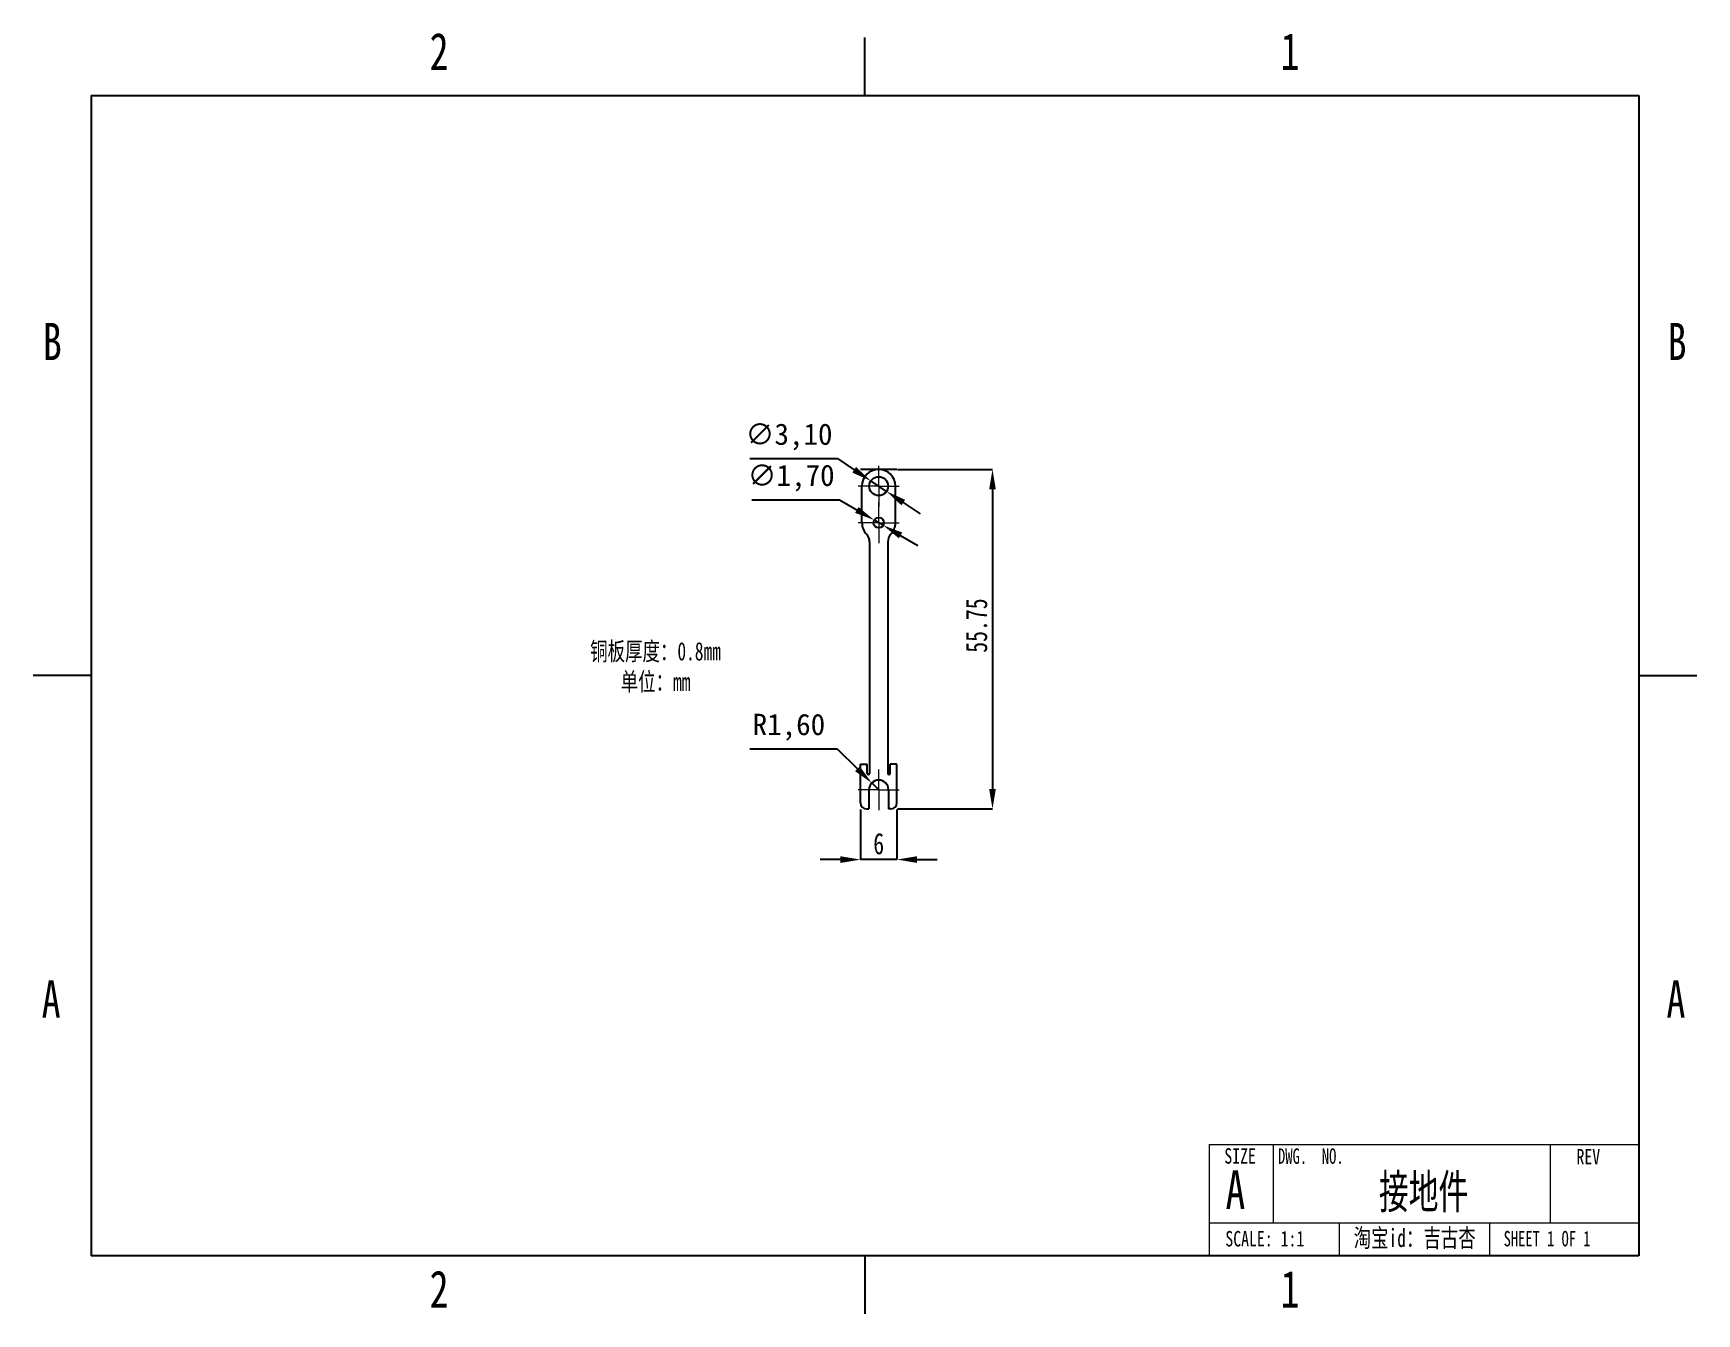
# Model space of a CAD drawing. Header units: millimetres. Extents: x 3 to 276, y 3 to 213.
import ezdxf

# ---------------------------------------------------------------- set-up
doc = ezdxf.new("R2010")
doc.units = ezdxf.units.MM
doc.header["$PDSIZE"] = -1
doc.linetypes.add('CENTERX2', pattern=[20.32, 12.7, -2.54, 2.54, -2.54])
doc.linetypes.add('HIDDEN', pattern=[1.905, 1.27, -0.635])
doc.layers.add('Axis', color=6, linetype='HIDDEN')
doc.layers.add('外形层', color=130, linetype='Continuous', plot=False)
doc.layers.add('注释', color=50, linetype='Continuous', plot=False)
doc.styles.add('SLDTEXTSTYLE0', font='TXT', dxfattribs={"width": 0.75})
doc.styles.add('SLDTEXTSTYLE1', font='TXT', dxfattribs={"width": 0.694444})
doc.styles.add('SLDTEXTSTYLE2', font='TXT', dxfattribs={"width": 0.7, "bigfont": 'bigfont'})
doc.styles.add('SLDTEXTSTYLE3', font='TXT', dxfattribs={"width": 0.6875})
doc.dimstyles.new('ISO-25', dxfattribs={"dimtxt": 2.5, "dimasz": 2.5, "dimexe": 1.25, "dimexo": 0.625, "dimtad": 1, "dimtxsty": 'Standard', "dimcen": 2.5, "dimadec": 0, "dimazin": 0, "dimtfac": 1, "dimtmove": 0, "dimatfit": 3, "dimfxl": 1, "dimarcsym": 0})
doc.dimstyles.new('SLDDIMSTYLE0', dxfattribs={"dimtxt": 3.5, "dimasz": 3.302, "dimexe": 0, "dimexo": 0.0625, "dimgap": 0.875, "dimtad": 1, "dimrnd": 1e-09, "dimzin": 12, "dimdsep": 46, "dimtxsty": 'SLDTEXTSTYLE0', "dimsah": 1, "dimcen": 0.09, "dimadec": 0, "dimazin": 3, "dimtfac": 1, "dimtmove": 0, "dimatfit": 0, "dimfxl": 1, "dimfrac": 2, "dimtolj": 1, "dimtzin": 12, "dimarcsym": 0})
doc.dimstyles.new('SLDDIMSTYLE4', dxfattribs={"dimtxt": 3.5, "dimasz": 3.302, "dimexe": 0, "dimexo": 0.0625, "dimgap": 0.875, "dimtad": 1, "dimrnd": 1e-09, "dimzin": 12, "dimdsep": 46, "dimtxsty": 'SLDTEXTSTYLE0', "dimsah": 1, "dimcen": 0.09, "dimadec": 0, "dimazin": 3, "dimtfac": 1, "dimtofl": 0, "dimtmove": 0, "dimatfit": 3, "dimfxl": 1, "dimfrac": 2, "dimtolj": 1, "dimtzin": 12, "dimarcsym": 0})

# ---------------------------------------------------------------- blocks, each defined once
blk = doc.blocks.new('_D_16')
at = {"layer": 'Defpoints', "color": 0, "linetype": 'Continuous', "transparency": 16777216}
for p in [(144.95, 141.8), (144.95, 86.05), (160.63, 86.05)]:
    blk.add_point(p, dxfattribs=at)
at = {"layer": '注释', "color": 0, "linetype": 'Continuous', "lineweight": -2, "transparency": 16777216}
for p, q in [((145.01, 141.8), (160.63, 141.8)), ((160.63, 138.5), (160.63, 89.35)), ((145.01, 86.05), (160.63, 86.05))]:
    blk.add_line(p, q, dxfattribs=at)
at = {"layer": '注释', "color": 0, "linetype": 'Continuous', "transparency": 16777216}
for points in [[(160.08, 138.5), (161.18, 138.5), (160.63, 141.8)], [(160.08, 89.35), (161.18, 89.35), (160.63, 86.05)]]:
    blk.add_solid(points, dxfattribs=at)
at = {"layer": '注释', "color": 0, "linetype": 'Continuous', "lineweight": 18, "transparency": 16777216, "insert": (156.25, 116.16), "char_height": 3.5, "attachment_point": 2, "rotation": 90, "style": 'SLDTEXTSTYLE0'}
blk.add_mtext('\\A1;55.75', dxfattribs=at)
blk = doc.blocks.new('_D_17')
at = {"layer": 'Defpoints', "color": 0, "linetype": 'Continuous', "transparency": 16777216}
for p in [(138.95, 86.05), (144.95, 86.05), (138.95, 77.74)]:
    blk.add_point(p, dxfattribs=at)
at = {"layer": '注释', "color": 0, "linetype": 'Continuous', "lineweight": -2, "transparency": 16777216}
for p, q in [((138.95, 85.98), (138.95, 77.74)), ((144.95, 85.98), (144.95, 77.74)), ((135.65, 77.74), (132.34, 77.74)), ((144.95, 77.74), (138.95, 77.74)), ((148.25, 77.74), (151.55, 77.74))]:
    blk.add_line(p, q, dxfattribs=at)
at = {"layer": '注释', "color": 0, "linetype": 'Continuous', "transparency": 16777216}
for points in [[(135.65, 78.29), (135.65, 77.19), (138.95, 77.74)], [(148.25, 78.29), (148.25, 77.19), (144.95, 77.74)]]:
    blk.add_solid(points, dxfattribs=at)
at = {"layer": '注释', "color": 0, "linetype": 'Continuous', "lineweight": 18, "transparency": 16777216, "insert": (141.95, 82.11), "char_height": 3.5, "attachment_point": 2, "style": 'SLDTEXTSTYLE0'}
blk.add_mtext('\\A1;6', dxfattribs=at)
blk = doc.blocks.new('SW_CENTERMARKSYMBOL_4')
at = {"layer": 'Axis', "linetype": 'Continuous', "lineweight": 0}
for p, q in [((0, 2.5), (0, 3.35)), ((-2.5, 0), (-3.35, 0)), ((0, 0), (-2.5, 0)), ((0, 0), (0, 2.5)), ((0, 0), (0, -2.5)), ((0, 0), (2.5, 0)), ((2.5, 0), (3.35, 0)), ((0, -2.5), (0, -3.35))]:
    blk.add_line(p, q, dxfattribs=at)
blk = doc.blocks.new('*D34')
at = {"layer": 'Defpoints', "color": 0, "transparency": 16777216}
for p in [(140.66, 139.91), (143.24, 138.19)]:
    blk.add_point(p, dxfattribs=at)
at = {"layer": '注释', "color": 0, "lineweight": -2, "transparency": 16777216}
for p, q in [((120.81, 143.57), (135.16, 143.57)), ((135.16, 143.57), (137.91, 141.74)), ((143.24, 138.19), (140.66, 139.91)), ((145.99, 136.36), (148.73, 134.53))]:
    blk.add_line(p, q, dxfattribs=at)
at = {"layer": '注释', "color": 0, "transparency": 16777216}
for points in [[(138.22, 142.2), (137.61, 141.28), (140.66, 139.91)], [(146.29, 136.81), (145.68, 135.9), (143.24, 138.19)]]:
    blk.add_solid(points, dxfattribs=at)
at = {"layer": '注释', "color": 0, "transparency": 16777216, "insert": (127.22, 147.13), "char_height": 3.5, "attachment_point": 5}
blk.add_mtext('∅3,10', dxfattribs=at)
blk = doc.blocks.new('*D35')
at = {"layer": 'Defpoints', "color": 0, "transparency": 16777216}
for p in [(141.21, 133.48), (142.68, 132.62)]:
    blk.add_point(p, dxfattribs=at)
at = {"layer": '注释', "color": 0, "lineweight": -2, "transparency": 16777216}
for p, q in [((121.15, 136.8), (135.51, 136.8)), ((135.51, 136.8), (138.36, 135.14)), ((142.68, 132.62), (141.21, 133.48)), ((145.54, 130.96), (148.39, 129.29))]:
    blk.add_line(p, q, dxfattribs=at)
at = {"layer": '注释', "color": 0, "transparency": 16777216}
for points in [[(138.64, 135.61), (138.08, 134.66), (141.21, 133.48)], [(145.81, 131.43), (145.26, 130.48), (142.68, 132.62)]]:
    blk.add_solid(points, dxfattribs=at)
at = {"layer": '注释', "color": 0, "transparency": 16777216, "insert": (127.57, 140.37), "char_height": 3.5, "attachment_point": 5}
blk.add_mtext('∅1,70', dxfattribs=at)
blk = doc.blocks.new('*D36')
at = {"layer": 'Defpoints', "color": 0, "transparency": 16777216}
for p in [(140.81, 90.32), (141.95, 89.2)]:
    blk.add_point(p, dxfattribs=at)
at = {"layer": '注释', "color": 0, "lineweight": -2, "transparency": 16777216}
for p, q in [((120.8, 95.9), (135.15, 95.9)), ((135.15, 95.9), (138.46, 92.64)), ((141.95, 89.2), (140.81, 90.32))]:
    blk.add_line(p, q, dxfattribs=at)
at = {"layer": '注释', "color": 0, "transparency": 16777216}
blk.add_solid([(138.85, 93.03), (138.07, 92.25), (140.81, 90.32)], dxfattribs=at)
at = {"layer": '注释', "color": 0, "transparency": 16777216, "insert": (127.21, 99.47), "char_height": 3.5, "attachment_point": 5}
blk.add_mtext('R1,60', dxfattribs=at)

msp = doc.modelspace()

# ---------------------------------------------------------------- hatches: boundary and pattern name
at = {"linetype": 'Continuous', "lineweight": 18}
h = msp.add_hatch(dxfattribs=at)
h.set_pattern_fill('ANSI31', style=0)
h.paths.add_polyline_path([(111.195, 78.971), (111.195, 78.171), (112.395, 78.171), (112.395, 78.971)], flags=0)

# ---------------------------------------------------------------- linework, layer by layer
at = {"color": 7, "linetype": 'Continuous'}
for p, q in [((139.7, 203.2), (139.7, 212.725)), ((12.7, 203.2), (12.7, 12.7)), ((12.7, 203.2), (266.7, 203.2)), ((266.7, 203.2), (266.7, 12.7)), ((12.7, 107.95), (3.175, 107.95)), ((266.7, 107.95), (276.225, 107.95)), ((266.7, 12.7), (12.7, 12.7)), ((139.7, 12.7), (139.7, 3.175))]:
    msp.add_line(p, q, dxfattribs=at)
at = {"color": 7, "linetype": 'CENTERX2'}
msp.add_line((144.948, 141.797), (138.948, 141.797), dxfattribs=at)
at = {"color": 7, "linetype": 'Continuous', "lineweight": 18}
for p, q in [((266.7, 62.594), (266.7, 12.7)), ((196.171, 30.985), (266.7, 30.985)), ((196.171, 30.985), (196.171, 12.7)), ((206.675, 30.985), (206.675, 18.107)), ((252.173, 30.985), (252.173, 18.107)), ((196.171, 18.107), (266.7, 18.107)), ((217.536, 18.107), (217.536, 12.7)), ((242.223, 18.107), (242.223, 12.7)), ((266.7, 12.7), (26.769, 12.7))]:
    msp.add_line(p, q, dxfattribs=at)
at = {"layer": '外形层', "linetype": 'Continuous', "lineweight": 25}
for p, q in [((139.198, 133.047), (139.198, 139.047)), ((144.698, 133.047), (144.698, 139.047)), ((140.448, 129.915), (140.448, 91.897)), ((143.448, 129.915), (143.448, 91.897)), ((138.948, 87.047), (138.948, 93.397)), ((138.948, 93.397), (140.048, 93.397)), ((140.048, 91.897), (140.048, 93.397)), ((143.848, 91.897), (143.848, 93.397)), ((144.948, 93.397), (143.848, 93.397)), ((144.948, 87.047), (144.948, 93.397)), ((140.348, 89.197), (140.348, 86.047)), ((143.548, 89.197), (143.548, 86.047)), ((139.948, 86.047), (140.348, 86.047)), ((143.948, 86.047), (143.548, 86.047))]:
    msp.add_line(p, q, dxfattribs=at)
for centre, radius in [((141.948, 139.047), 1.55), ((141.948, 133.047), 0.85)]:
    msp.add_circle(centre, radius, dxfattribs=at)
for centre, radius, start, end in [((141.948, 139.047), 2.75, 0, 180), ((141.948, 133.047), 2.75, 180, 223.50829), ((138.648, 129.915), 1.8, 0, 43.50829), ((145.248, 129.915), 1.8, 136.49171, 180), ((141.948, 133.047), 2.75, 316.49171, 0), ((140.248, 91.897), 0.2, 180, 0), ((141.948, 89.197), 1.6, 0, 180), ((143.648, 91.897), 0.2, 180, 0), ((139.948, 87.047), 1, 180, 270), ((143.948, 87.047), 1, 270, 0)]:
    msp.add_arc(centre, radius, start, end, dxfattribs=at)

# ---------------------------------------------------------------- block references
at = {"layer": 'Axis', "color": 7, "linetype": 'Continuous', "lineweight": 0}
for p in [(141.948, 139.047), (141.948, 133.047), (141.948, 89.197)]:
    msp.add_blockref('SW_CENTERMARKSYMBOL_4', p, dxfattribs=at)

# ---------------------------------------------------------------- texts
at = {"color": 7, "linetype": 'Continuous', "lineweight": 0}
for s, insert, char_height, attachment_point, style in [('2', (69.789, 213.47), 6.096, 2, 'SLDTEXTSTYLE0'), ('1', (209.489, 213.47), 6.096, 2, 'SLDTEXTSTYLE0'), ('B', (6.303, 165.845), 6.096, 2, 'SLDTEXTSTYLE0'), ('B', (273.003, 165.845), 6.096, 2, 'SLDTEXTSTYLE0'), ('A', (6.107, 57.895), 6.096, 2, 'SLDTEXTSTYLE0'), ('A', (272.807, 57.895), 6.096, 2, 'SLDTEXTSTYLE0'), ('SIZE', (198.68, 30.358), 2.54, 1, 'SLDTEXTSTYLE0'), ('DWG.  NO.', (207.481, 30.323), 2.54, 1, 'SLDTEXTSTYLE1'), ('REV', (256.485, 30.223), 2.54, 1, 'SLDTEXTSTYLE0'), ('A', (198.88, 26.724), 6.35, 1, 'SLDTEXTSTYLE0'), ('\\M+190DA\\M+1926E\\M+18C8F', (231.392, 26.182), 6.35, 2, 'SLDTEXTSTYLE2'), ('SCALE: 1:1', (198.849, 16.765), 2.54, 1, 'SLDTEXTSTYLE0'), ('{\\fSimSun|b0|i0|c134|p2;淘宝id：吉古杏}', (229.932, 17.126), 3, 2, 'SLDTEXTSTYLE2'), ('SHEET 1 OF 1', (244.531, 16.773), 2.54, 1, 'SLDTEXTSTYLE3'), ('2', (69.789, 10.27), 6.096, 2, 'SLDTEXTSTYLE0'), ('1', (209.489, 10.27), 6.096, 2, 'SLDTEXTSTYLE0')]:
    msp.add_mtext(s, dxfattribs=dict(at, insert=insert, char_height=char_height, attachment_point=attachment_point, style=style))
at = {"color": 7, "linetype": 'Continuous', "lineweight": 0, "insert": (105.317, 113.441), "char_height": 3, "width": 22.39609, "attachment_point": 2, "style": 'SLDTEXTSTYLE2'}
msp.add_mtext('{\\fSimSun|b0|i0|c134|p2;铜板厚度：0.8mm\\P单位：mm}', dxfattribs=at)

# ---------------------------------------------------------------- dimensions: what is measured, and where the dimension line sits
at = {"layer": '注释'}
for p1, p2, picture, middle in [((143.238, 138.188), (140.658, 139.907), '*D34', (127.222, 143.569)), ((142.682, 132.619), (141.214, 133.475), '*D35', (127.568, 136.801))]:
    dim = msp.add_diameter_dim_2p(p1=p1, p2=p2, dimstyle='ISO-25', override={"dimtxt": 3.5, "dimasz": 3.302, "dimexe": 1, "dimexo": 1, "dimgap": 1.524, "dimtih": 1, "dimtoh": 1, "dimzin": 0, "dimadec": 2, "dimtzin": 0}, dxfattribs=at)
    dim.commit()
    dim.dimension.update_dxf_attribs({"geometry": picture, "text_midpoint": middle, "dimtype": 163})
at = {"layer": '注释', "linetype": 'Continuous', "lineweight": 18}
dim = msp.add_linear_dim(base=(160.626, 86.047), p1=(144.948, 141.797), p2=(144.948, 86.047), angle=90, dimstyle='SLDDIMSTYLE4', dxfattribs=at)
dim.commit()
dim.dimension.update_dxf_attribs({"geometry": '_D_16', "text_midpoint": (160.626, 116.161), "dimtype": 160})
at = {"layer": '注释'}
dim = msp.add_radius_dim(center=(141.948, 89.197), mpoint=(140.809, 90.321), dimstyle='ISO-25', override={"dimtxt": 3.5, "dimasz": 3.302, "dimexe": 1, "dimexo": 1, "dimgap": 1.524, "dimtih": 1, "dimtoh": 1, "dimzin": 0, "dimadec": 2, "dimtzin": 0}, dxfattribs=at)
dim.commit()
dim.dimension.update_dxf_attribs({"geometry": '*D36', "text_midpoint": (127.213, 95.902), "dimtype": 164})
at = {"layer": '注释', "linetype": 'Continuous', "lineweight": 18}
dim = msp.add_linear_dim(base=(138.948, 77.737), p1=(144.948, 86.047), p2=(138.948, 86.047), dimstyle='SLDDIMSTYLE0', dxfattribs=at)
dim.commit()
dim.dimension.update_dxf_attribs({"geometry": '_D_17', "text_midpoint": (141.948, 77.737), "dimtype": 160})

doc.saveas('drawing.dxf')
